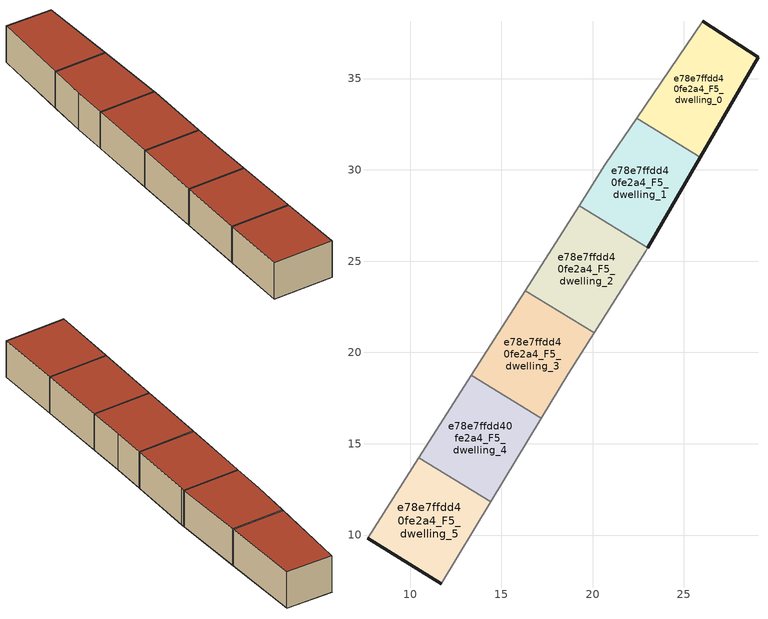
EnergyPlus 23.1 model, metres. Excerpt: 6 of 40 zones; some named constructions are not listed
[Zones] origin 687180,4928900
e78e7ffdd40fe2a4_F5_dwelling_0
 floor to e78e7ffdd40fe2a4_F4_dwelling_0 (EU_floor_Construction): 25.89,30.7 29.05,36.16 26.02,38.13 22.42,32.83 z15
 wall outside (EU_wall_Construction): 26.02,38.13 29.05,36.16 25.89,30.7 z15:18
 wall adiabatic (EU_wall_Construction): 22.42,32.83 26.02,38.13 z15:18
 wall to e78e7ffdd40fe2a4_F5_dwelling_1 (EU_wall_Construction): 25.89,30.7 22.42,32.83 z15:18
 roof outside (EU_roof_Construction): 29.05,36.16 25.89,30.7 22.42,32.83 26.02,38.13 z18
e78e7ffdd40fe2a4_F5_dwelling_1
 floor to e78e7ffdd40fe2a4_F4_dwelling_1 (EU_floor_Construction): 23.02,25.74 25.89,30.7 22.42,32.83 20.69,30.3 19.26,28.05 z15
 wall outside (EU_wall_Construction): 25.89,30.7 23.02,25.74 z15:18
 wall adiabatic (EU_wall_Construction): 19.26,28.05 20.69,30.3 22.42,32.83 z15:18
 wall to e78e7ffdd40fe2a4_F5_dwelling_2 (EU_wall_Construction): 23.02,25.74 19.26,28.05 z15:18
 roof outside (EU_roof_Construction): 25.89,30.7 23.02,25.74 19.26,28.05 20.69,30.3 22.42,32.83 z18
e78e7ffdd40fe2a4_F5_dwelling_2
 floor to e78e7ffdd40fe2a4_F4_dwelling_2 (EU_floor_Construction): 20.07,21.07 22.9,25.54 23.02,25.74 19.26,28.05 16.3,23.39 z15
 wall adiabatic (EU_wall_Construction): 16.3,23.39 19.26,28.05 / 23.02,25.74 22.9,25.54 20.07,21.07 z15:18
 wall to e78e7ffdd40fe2a4_F5_dwelling_3 (EU_wall_Construction): 20.07,21.07 16.3,23.39 z15:18
 roof outside (EU_roof_Construction): 23.02,25.74 22.9,25.54 20.07,21.07 16.3,23.39 19.26,28.05 z18
e78e7ffdd40fe2a4_F5_dwelling_3
 floor to e78e7ffdd40fe2a4_F4_dwelling_3 (EU_floor_Construction): 18.65,18.83 20.07,21.07 16.3,23.39 13.35,18.76 17.19,16.4 z15
 wall adiabatic (EU_wall_Construction): 13.35,18.76 16.3,23.39 / 20.07,21.07 18.65,18.83 17.19,16.4 z15:18
 wall to e78e7ffdd40fe2a4_F5_dwelling_4 (EU_wall_Construction): 17.19,16.4 13.35,18.76 z15:18
 roof outside (EU_roof_Construction): 20.07,21.07 18.65,18.83 17.19,16.4 13.35,18.76 16.3,23.39 z18
e78e7ffdd40fe2a4_F5_dwelling_4
 floor to e78e7ffdd40fe2a4_F4_dwelling_4 (EU_floor_Construction): 14.4,11.82 17.19,16.4 13.35,18.76 10.47,14.23 z15
 wall adiabatic (EU_wall_Construction): 17.19,16.4 14.41,11.82 / 10.47,14.23 13.35,18.76 z15:18
 wall to e78e7ffdd40fe2a4_F5_dwelling_5 (EU_wall_Construction): 14.4,11.82 10.47,14.23 z15:18
 roof outside (EU_roof_Construction): 17.19,16.4 14.41,11.82 10.47,14.23 13.35,18.76 z18
e78e7ffdd40fe2a4_F5_dwelling_5
 floor to e78e7ffdd40fe2a4_F4_dwelling_5 (EU_floor_Construction): 11.69,7.34 14.4,11.82 10.47,14.23 7.67,9.82 z15
 wall outside (EU_wall_Construction): 11.69,7.34 7.67,9.82 z15:18
 wall adiabatic (EU_wall_Construction): 14.41,11.82 11.69,7.34 / 7.67,9.82 10.47,14.23 z15:18
 roof outside (EU_roof_Construction): 14.41,11.82 11.69,7.34 7.67,9.82 10.47,14.23 z18
[HVACTEMPLATE:THERMOSTAT] Constant Heating Setpoint=20; Constant Cooling Setpoint=50
EU_HeatOnly_e78e7ffdd40fe2a4_F0_dwelling_0; EU_HeatOnly_e78e7ffdd40fe2a4_F0_dwelling_1; EU_HeatOnly_e78e7ffdd40fe2a4_F0_dwelling_2; EU_HeatOnly_e78e7ffdd40fe2a4_F0_dwelling_3; EU_HeatOnly_e78e7ffdd40fe2a4_F0_dwelling_4; EU_HeatOnly_e78e7ffdd40fe2a4_F0_dwelling_5; EU_HeatOnly_e78e7ffdd40fe2a4_F0_dwelling_6; EU_HeatOnly_e78e7ffdd40fe2a4_F1_dwelling_0; EU_HeatOnly_e78e7ffdd40fe2a4_F1_dwelling_1; EU_HeatOnly_e78e7ffdd40fe2a4_F1_dwelling_2; EU_HeatOnly_e78e7ffdd40fe2a4_F1_dwelling_3; EU_HeatOnly_e78e7ffdd40fe2a4_F1_dwelling_4; EU_HeatOnly_e78e7ffdd40fe2a4_F1_dwelling_5; EU_HeatOnly_e78e7ffdd40fe2a4_F1_dwelling_6; EU_HeatOnly_e78e7ffdd40fe2a4_F2_dwelling_0; EU_HeatOnly_e78e7ffdd40fe2a4_F2_dwelling_1; EU_HeatOnly_e78e7ffdd40fe2a4_F2_dwelling_2; EU_HeatOnly_e78e7ffdd40fe2a4_F2_dwelling_3; EU_HeatOnly_e78e7ffdd40fe2a4_F2_dwelling_4; EU_HeatOnly_e78e7ffdd40fe2a4_F2_dwelling_5; EU_HeatOnly_e78e7ffdd40fe2a4_F2_dwelling_6; EU_HeatOnly_e78e7ffdd40fe2a4_F3_dwelling_0; EU_HeatOnly_e78e7ffdd40fe2a4_F3_dwelling_1; EU_HeatOnly_e78e7ffdd40fe2a4_F3_dwelling_2; EU_HeatOnly_e78e7ffdd40fe2a4_F3_dwelling_3; EU_HeatOnly_e78e7ffdd40fe2a4_F3_dwelling_4; EU_HeatOnly_e78e7ffdd40fe2a4_F3_dwelling_5; EU_HeatOnly_e78e7ffdd40fe2a4_F3_dwelling_6; EU_HeatOnly_e78e7ffdd40fe2a4_F4_dwelling_0; EU_HeatOnly_e78e7ffdd40fe2a4_F4_dwelling_1; EU_HeatOnly_e78e7ffdd40fe2a4_F4_dwelling_2; EU_HeatOnly_e78e7ffdd40fe2a4_F4_dwelling_3; EU_HeatOnly_e78e7ffdd40fe2a4_F4_dwelling_4; EU_HeatOnly_e78e7ffdd40fe2a4_F4_dwelling_5; EU_HeatOnly_e78e7ffdd40fe2a4_F5_dwelling_0; EU_HeatOnly_e78e7ffdd40fe2a4_F5_dwelling_1; EU_HeatOnly_e78e7ffdd40fe2a4_F5_dwelling_2; EU_HeatOnly_e78e7ffdd40fe2a4_F5_dwelling_3; EU_HeatOnly_e78e7ffdd40fe2a4_F5_dwelling_4; EU_HeatOnly_e78e7ffdd40fe2a4_F5_dwelling_5
[SCHEDULE:CONSTANT]
Name | Hourly Value
EU_AlwaysOn | 1
EU_CoolingOff | 0
[SCHEDULE:FILE] Column Number=1; Rows to Skip at Top=0; Number of Hours of Data=8760; Column Separator=Comma; Interpolate to Timestep=No; Minutes per Item=60; Adjust Schedule for Daylight Savings=Yes
Name | File
EU_Step8_GainSchedule_e78e7ffdd40fe2a4_F2_dwelling_0_f000 | ../../schedules/e78e7ffdd40fe2a4/e78e7ffdd40fe2a4_F2_dwelling_0_f000_gain.csv
EU_Step8_GainSchedule_e78e7ffdd40fe2a4_F2_dwelling_1_f000 | ../../schedules/e78e7ffdd40fe2a4/e78e7ffdd40fe2a4_F2_dwelling_1_f000_gain.csv
EU_Step8_GainSchedule_e78e7ffdd40fe2a4_F2_dwelling_2_f000 | ../../schedules/e78e7ffdd40fe2a4/e78e7ffdd40fe2a4_F2_dwelling_2_f000_gain.csv
EU_Step8_GainSchedule_e78e7ffdd40fe2a4_F2_dwelling_3_f000 | ../../schedules/e78e7ffdd40fe2a4/e78e7ffdd40fe2a4_F2_dwelling_3_f000_gain.csv
EU_Step8_GainSchedule_e78e7ffdd40fe2a4_F2_dwelling_4_f000 | ../../schedules/e78e7ffdd40fe2a4/e78e7ffdd40fe2a4_F2_dwelling_4_f000_gain.csv
EU_Step8_GainSchedule_e78e7ffdd40fe2a4_F2_dwelling_5_f000 | ../../schedules/e78e7ffdd40fe2a4/e78e7ffdd40fe2a4_F2_dwelling_5_f000_gain.csv
EU_Step8_GainSchedule_e78e7ffdd40fe2a4_F2_dwelling_6_f000 | ../../schedules/e78e7ffdd40fe2a4/e78e7ffdd40fe2a4_F2_dwelling_6_f000_gain.csv
EU_Step8_GainSchedule_e78e7ffdd40fe2a4_F3_dwelling_0_f000 | ../../schedules/e78e7ffdd40fe2a4/e78e7ffdd40fe2a4_F3_dwelling_0_f000_gain.csv
EU_Step8_GainSchedule_e78e7ffdd40fe2a4_F3_dwelling_1_f000 | ../../schedules/e78e7ffdd40fe2a4/e78e7ffdd40fe2a4_F3_dwelling_1_f000_gain.csv
EU_Step8_GainSchedule_e78e7ffdd40fe2a4_F3_dwelling_2_f000 | ../../schedules/e78e7ffdd40fe2a4/e78e7ffdd40fe2a4_F3_dwelling_2_f000_gain.csv
EU_Step8_GainSchedule_e78e7ffdd40fe2a4_F3_dwelling_3_f000 | ../../schedules/e78e7ffdd40fe2a4/e78e7ffdd40fe2a4_F3_dwelling_3_f000_gain.csv
EU_Step8_GainSchedule_e78e7ffdd40fe2a4_F3_dwelling_4_f000 | ../../schedules/e78e7ffdd40fe2a4/e78e7ffdd40fe2a4_F3_dwelling_4_f000_gain.csv
EU_Step8_GainSchedule_e78e7ffdd40fe2a4_F3_dwelling_5_f000 | ../../schedules/e78e7ffdd40fe2a4/e78e7ffdd40fe2a4_F3_dwelling_5_f000_gain.csv
EU_Step8_GainSchedule_e78e7ffdd40fe2a4_F3_dwelling_6_f000 | ../../schedules/e78e7ffdd40fe2a4/e78e7ffdd40fe2a4_F3_dwelling_6_f000_gain.csv
EU_Step8_GainSchedule_e78e7ffdd40fe2a4_F4_dwelling_0_f000 | ../../schedules/e78e7ffdd40fe2a4/e78e7ffdd40fe2a4_F4_dwelling_0_f000_gain.csv
EU_Step8_GainSchedule_e78e7ffdd40fe2a4_F4_dwelling_1_f000 | ../../schedules/e78e7ffdd40fe2a4/e78e7ffdd40fe2a4_F4_dwelling_1_f000_gain.csv
EU_Step8_GainSchedule_e78e7ffdd40fe2a4_F4_dwelling_2_f000 | ../../schedules/e78e7ffdd40fe2a4/e78e7ffdd40fe2a4_F4_dwelling_2_f000_gain.csv
EU_Step8_GainSchedule_e78e7ffdd40fe2a4_F4_dwelling_3_f000 | ../../schedules/e78e7ffdd40fe2a4/e78e7ffdd40fe2a4_F4_dwelling_3_f000_gain.csv
EU_Step8_GainSchedule_e78e7ffdd40fe2a4_F4_dwelling_4_f000 | ../../schedules/e78e7ffdd40fe2a4/e78e7ffdd40fe2a4_F4_dwelling_4_f000_gain.csv
EU_Step8_GainSchedule_e78e7ffdd40fe2a4_F4_dwelling_5_f000 | ../../schedules/e78e7ffdd40fe2a4/e78e7ffdd40fe2a4_F4_dwelling_5_f000_gain.csv
EU_Step8_GainSchedule_e78e7ffdd40fe2a4_F5_dwelling_0_f000 | ../../schedules/e78e7ffdd40fe2a4/e78e7ffdd40fe2a4_F5_dwelling_0_f000_gain.csv
EU_Step8_GainSchedule_e78e7ffdd40fe2a4_F5_dwelling_1_f000 | ../../schedules/e78e7ffdd40fe2a4/e78e7ffdd40fe2a4_F5_dwelling_1_f000_gain.csv
EU_Step8_GainSchedule_e78e7ffdd40fe2a4_F5_dwelling_2_f000 | ../../schedules/e78e7ffdd40fe2a4/e78e7ffdd40fe2a4_F5_dwelling_2_f000_gain.csv
EU_Step8_GainSchedule_e78e7ffdd40fe2a4_F5_dwelling_3_f000 | ../../schedules/e78e7ffdd40fe2a4/e78e7ffdd40fe2a4_F5_dwelling_3_f000_gain.csv
EU_Step8_GainSchedule_e78e7ffdd40fe2a4_F5_dwelling_4_f000 | ../../schedules/e78e7ffdd40fe2a4/e78e7ffdd40fe2a4_F5_dwelling_4_f000_gain.csv
EU_Step8_GainSchedule_e78e7ffdd40fe2a4_F5_dwelling_5_f000 | ../../schedules/e78e7ffdd40fe2a4/e78e7ffdd40fe2a4_F5_dwelling_5_f000_gain.csv
